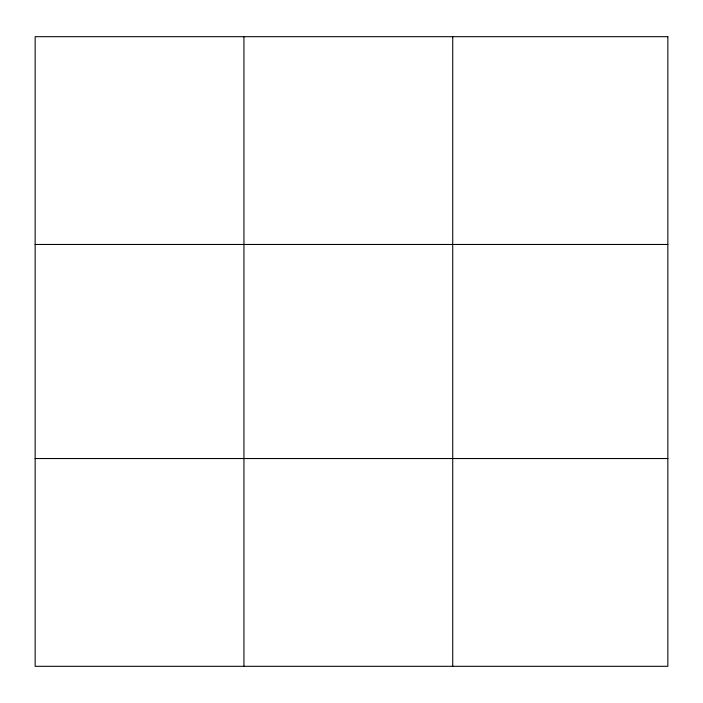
<?xml version="1.0" encoding="UTF-8"?>
<svg xmlns="http://www.w3.org/2000/svg" width="703" height="703" viewBox="0 0 703 703"><rect width="100%" height="100%" fill="white"/><g stroke="black" fill="none" stroke-linecap="round" stroke-linejoin="round"><path stroke-width="1.05" d="M243.941 666.312L243.941 36.688M452.732 666.312L452.732 36.688M35.15 244.468L667.85 244.468M35.15 458.532L667.85 458.532M667.85 36.688L667.85 666.312L35.15 666.312L35.15 36.688L667.85 36.688"/></g></svg>
